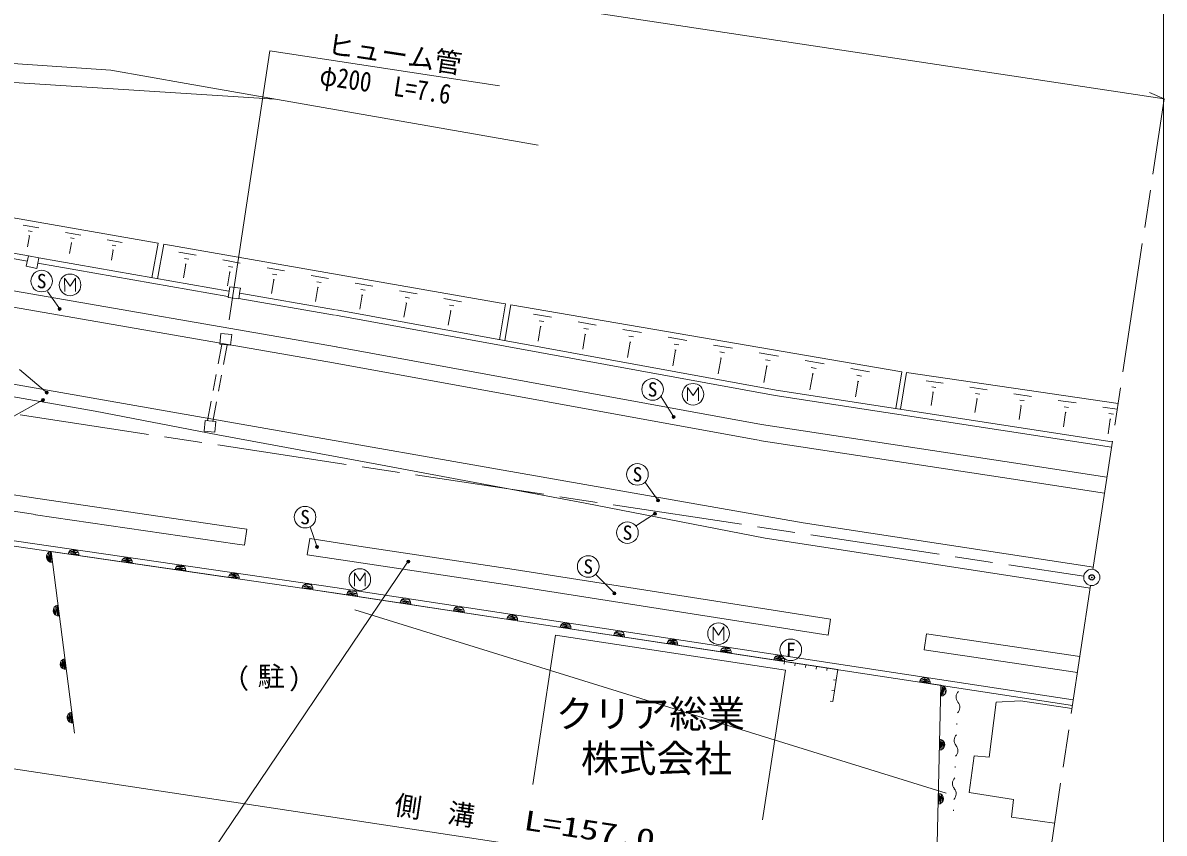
# Model space of a CAD drawing. Units: millimetres, scale not verified. Extents: x 40000 to 680000, y 20000 to 380000.
# Drawn here: x 473475 to 579066, y 236613 to 311597 of the extents above; entities that cross this region are included whole.
import ezdxf
from ezdxf.enums import TextEntityAlignment as Align

# ---------------------------------------------------------------- set-up
doc = ezdxf.new("R2010")
doc.units = ezdxf.units.MM
doc.header["$LTSCALE"] = 1000
doc.header["$PDMODE"] = 32
doc.header["$PDSIZE"] = 500
doc.linetypes.add('CHAIN', pattern=[18.5, 12, -1.5, 3.5, -1.5])
for name, color, linetype, lineweight in [('M-BGD', 7, 'Continuous', 13), ('M-BGD-EXST', 7, 'Continuous', 13), ('M-BMK', 2, 'CHAIN', 13), ('M-BMK-SRVR', 3, 'Continuous', 13), ('M-STR-HTXT', 7, 'Continuous', 13), ('M-STR-STRC', 7, 'Continuous', 13), ('M-STR-STRD', 7, 'Continuous', 13), ('M-TTL-BAND', 7, 'Continuous', 13)]:
    doc.layers.add(name, color=color, linetype=linetype, lineweight=lineweight)
doc.layers.add('M-OTRS', color=6, linetype='Continuous')
doc.styles.add('ＭＳ ゴシック', font='')
doc.styles.get('ＭＳ ゴシック').set_extended_font_data('MS Gothic')

msp = doc.modelspace()

# ---------------------------------------------------------------- linework, layer by layer
at = {"layer": 'M-BGD'}
for p, q in [((442887, 309839), (481612, 307203)), ((424735, 309151), (496785, 304543)), ((481612, 307203), (488573, 305976)), ((488573, 305976), (521150, 300282)), ((460866, 295611), (485991, 291213)), ((455587, 292735), (473891, 289555)), ((455675, 293236), (473989, 290045)), ((473520, 292883), (474960, 292637)), ((474093, 291895), (473906, 290875)), ((473982, 292364), (474342, 292295)), ((474043, 291905), (474133, 291885)), ((477421, 292205), (478831, 291960)), ((477873, 291687), (478223, 291628)), ((481282, 291528), (482662, 291282)), ((477974, 291237), (477807, 290257)), ((477934, 291237), (478024, 291228)), ((481835, 290580), (481668, 289640)), ((481733, 291019), (482073, 290961)), ((481785, 290590), (481875, 290570)), ((485991, 291213), (485422, 288002)), ((486511, 291115), (485922, 287904)), ((486511, 291115), (517738, 285656)), ((454276, 289972), (502486, 281609)), ((473782, 289065), (473989, 290045)), ((473989, 290045), (474969, 289838)), ((474969, 289838), (474763, 288858)), ((474861, 289348), (492455, 286265)), ((474969, 289838), (492523, 286755)), ((487913, 290369), (489524, 290085)), ((488435, 289781), (488835, 289713)), ((491984, 289653), (493594, 289368)), ((454021, 288492), (502231, 280139)), ((474763, 288858), (473782, 289065)), ((488547, 289262), (488331, 287992)), ((488497, 289272), (488597, 289252)), ((492617, 288545), (492402, 287275)), ((492506, 289064), (492906, 288996)), ((492567, 288555), (492677, 288535)), ((496065, 288936), (497675, 288661)), ((496587, 288348), (496987, 288279)), ((496698, 287828), (496472, 286548)), ((496648, 287838), (496748, 287818)), ((500146, 288229), (501766, 287944)), ((500668, 287631), (501068, 287562)), ((504227, 287512), (505857, 287228)), ((492475, 286185), (492612, 287175)), ((493465, 286049), (492475, 286185)), ((492612, 287175), (493602, 287039)), ((493563, 286769), (493465, 286049)), ((493543, 286579), (502395, 285027)), ((493602, 287039), (493563, 286769)), ((500779, 287112), (500553, 285821)), ((500729, 287121), (500829, 287102)), ((504870, 286395), (504644, 285095)), ((504748, 286914), (505158, 286846)), ((504820, 286395), (504920, 286385)), ((508318, 286796), (509958, 286511)), ((508849, 286198), (509259, 286129)), ((493465, 286089), (502307, 284537)), ((508961, 285668), (508735, 284368)), ((508911, 285678), (509011, 285658)), ((512418, 286079), (514059, 285784)), ((512940, 285481), (513350, 285402)), ((518118, 285587), (517559, 282277)), ((518108, 285587), (517738, 285656)), ((518618, 285499), (518069, 282188)), ((518118, 285587), (518108, 285587)), ((518618, 285499), (554785, 279316)), ((502407, 284548), (543086, 277120)), ((502495, 285038), (543175, 277610)), ((513062, 284951), (512836, 283631)), ((513012, 284961), (513112, 284942)), ((520710, 284636), (522370, 284351)), ((521374, 283488), (521138, 282138)), ((521252, 284028), (521662, 283959)), ((521323, 283498), (521423, 283489)), ((524841, 283929), (526531, 283635)), ((525383, 283311), (525803, 283243)), ((528992, 283213), (530702, 282928)), ((491699, 281864), (491796, 282854)), ((491796, 282854), (492796, 282758)), ((492796, 282758), (492689, 281768)), ((525514, 282772), (525279, 281392)), ((525454, 282782), (525564, 282762)), ((529675, 282045), (529430, 280625)), ((529544, 282595), (529974, 282526)), ((529625, 282055), (529725, 282036)), ((533173, 282506), (534903, 282202)), ((491889, 281845), (491552, 280039)), ((492689, 281768), (491699, 281864)), ((492389, 281797), (492047, 279966)), ((502476, 281609), (541815, 274437)), ((533856, 281319), (533611, 279869)), ((533734, 281868), (534164, 281800)), ((533806, 281329), (533916, 281309)), ((537373, 281780), (539124, 281486)), ((537945, 281142), (538375, 281074)), ((541594, 281064), (543375, 280760)), ((502211, 280139), (541540, 272966)), ((538067, 280583), (537812, 279102)), ((538017, 280593), (538127, 280573)), ((542308, 279846), (542043, 278326)), ((542176, 280416), (542616, 280337)), ((542248, 279856), (542358, 279837)), ((545845, 280338), (547615, 280033)), ((491368, 279056), (491093, 277582)), ((491863, 278983), (491588, 277509)), ((546549, 279120), (546293, 277640)), ((546417, 279690), (546857, 279611)), ((546499, 279130), (546609, 279110)), ((550076, 279611), (551816, 279317)), ((550638, 278983), (551068, 278905)), ((554785, 279316), (554246, 275906)), ((555235, 279248), (554686, 275837)), ((574808, 276381), (555235, 279248)), ((550769, 278424), (550524, 276984)), ((550709, 278434), (550819, 278414)), ((557037, 278474), (558607, 278239)), ((557559, 277916), (557949, 277857)), ((561088, 277877), (562688, 277642)), ((543086, 277120), (574191, 272331)), ((543175, 277610), (574269, 272821)), ((557680, 277416), (557504, 276186)), ((557630, 277416), (557730, 277407)), ((561751, 276800), (561555, 275529)), ((561619, 277309), (562019, 277250)), ((561701, 276799), (561801, 276790)), ((565168, 277270), (566788, 277026)), ((565700, 276692), (566110, 276634)), ((569269, 276664), (570919, 276419)), ((490909, 276599), (490572, 274793)), ((491404, 276526), (491062, 274695)), ((565831, 276173), (565646, 274883)), ((565781, 276183), (565881, 276163)), ((569810, 276076), (570230, 276017)), ((573399, 276047), (574719, 275851)), ((490245, 273813), (490342, 274813)), ((490342, 274813), (491332, 274716)), ((491332, 274716), (491235, 273716)), ((569942, 275546), (569746, 274216)), ((569892, 275556), (570002, 275546)), ((574082, 274920), (573877, 273559)), ((573951, 275459), (574371, 275390)), ((574032, 274929), (574132, 274910)), ((491235, 273716), (490245, 273813)), ((541825, 274437), (564328, 271010)), ((541600, 272957), (564103, 269530)), ((564328, 271010), (573770, 269570)), ((564103, 269530), (573544, 268080)), ((465609, 268976), (474860, 267576)), ((465384, 267495), (474635, 266095)), ((474860, 267576), (493523, 264846)), ((474635, 266085), (493307, 263356)), ((493523, 264846), (494193, 264738)), ((494193, 264738), (493968, 263258)), ((470625, 263464), (502259, 258866)), ((470693, 263954), (502327, 259356)), ((493297, 263356), (493968, 263258)), ((500014, 263867), (499788, 262377)), ((500014, 263867), (504574, 263172)), ((504574, 263172), (518926, 261008)), ((475902, 261731), (475708, 262412)), ((475708, 262412), (475736, 262018)), ((475736, 262018), (476044, 262402)), ((476043, 261686), (475852, 262578)), ((475852, 262578), (475902, 261731)), ((476182, 261673), (475998, 262645)), ((475998, 262645), (476043, 261686)), ((476083, 262670), (478255, 245861)), ((493493, 260140), (476083, 262670)), ((477672, 262467), (478657, 262382)), ((478657, 262382), (477722, 262597)), ((477722, 262597), (478632, 262540)), ((477803, 262721), (478511, 262724)), ((478632, 262540), (477803, 262721)), ((478511, 262724), (478124, 262803)), ((478124, 262803), (478411, 262404)), ((483601, 261668), (482666, 261882)), ((482666, 261882), (483576, 261826)), ((482747, 262007), (483456, 262009)), ((483576, 261826), (482747, 262007)), ((483456, 262009), (483068, 262088)), ((483068, 262088), (483355, 261689)), ((499788, 262377), (504359, 261692)), ((482616, 261753), (483601, 261668)), ((487560, 261038), (488550, 260924)), ((488550, 260924), (487603, 261146)), ((487603, 261146), (488525, 261082)), ((488525, 261082), (487701, 261294)), ((487701, 261294), (488411, 261286)), ((488411, 261286), (487963, 261427)), ((487963, 261427), (488210, 260960)), ((504359, 261692), (518701, 259528)), ((518926, 261008), (548200, 256413)), ((492506, 260313), (493491, 260229)), ((493491, 260229), (492556, 260443)), ((492556, 260443), (493466, 260387)), ((492637, 260567), (493345, 260570)), ((493466, 260387), (492637, 260567)), ((493345, 260570), (492958, 260649)), ((492958, 260649), (493245, 260250)), ((499322, 259293), (548885, 251749)), ((499326, 259325), (500313, 259223)), ((500313, 259223), (499376, 259464)), ((499376, 259464), (500292, 259361)), ((499468, 259589), (500121, 259618)), ((500292, 259361), (499468, 259589)), ((502259, 258866), (570578, 248438)), ((502327, 259356), (570657, 248938)), ((503439, 258718), (504426, 258617)), ((504426, 258617), (503489, 258857)), ((503489, 258857), (504405, 258755)), ((503581, 258983), (504234, 259012)), ((504405, 258755), (503581, 258983)), ((518691, 259528), (547968, 254932)), ((476817, 256715), (476660, 257699)), ((476660, 257699), (476701, 256727)), ((508380, 257959), (509366, 257857)), ((509366, 257857), (508429, 258098)), ((508429, 258098), (509345, 257996)), ((508521, 258223), (509174, 258253)), ((509345, 257996), (508521, 258223)), ((476349, 257468), (476334, 256998)), ((476334, 256998), (476716, 257362)), ((476533, 256782), (476349, 257468)), ((476701, 256727), (476515, 257632)), ((476515, 257632), (476533, 256782)), ((504183, 257273), (558908, 240323)), ((513320, 257206), (514307, 257104)), ((514307, 257104), (513370, 257345)), ((513370, 257345), (514286, 257242)), ((513462, 257470), (514115, 257499)), ((514286, 257242), (513462, 257470)), ((519220, 256522), (518393, 256709)), ((518393, 256709), (519101, 256706)), ((519101, 256706), (518714, 256789)), ((518714, 256789), (518998, 256387)), ((518259, 256456), (519244, 256364)), ((519244, 256364), (518310, 256585)), ((518310, 256585), (519220, 256522)), ((523198, 255707), (524188, 255585)), ((524188, 255585), (523243, 255815)), ((523243, 255815), (524164, 255743)), ((524164, 255743), (523341, 255961)), ((523341, 255961), (524051, 255949)), ((524051, 255949), (523605, 256093)), ((523605, 256093), (523848, 255624)), ((547968, 254932), (548200, 256413)), ((522765, 254927), (520655, 241104)), ((522765, 254927), (544019, 251682)), ((528141, 254945), (529127, 254843)), ((529127, 254843), (528190, 255084)), ((528190, 255084), (529106, 254981)), ((528282, 255209), (528935, 255238)), ((529106, 254981), (528282, 255209)), ((533921, 254444), (533534, 254526)), ((533534, 254526), (533818, 254125)), ((556864, 253572), (557083, 255054)), ((557083, 255054), (571263, 252958)), ((533079, 254194), (534064, 254102)), ((534064, 254102), (533130, 254323)), ((533130, 254323), (534040, 254260)), ((534040, 254260), (533212, 254447)), ((533212, 254447), (533921, 254444)), ((538018, 253443), (539007, 253321)), ((539007, 253321), (538062, 253550)), ((538062, 253550), (538983, 253479)), ((538983, 253479), (538161, 253697)), ((538161, 253697), (538871, 253684)), ((538871, 253684), (538424, 253828)), ((538424, 253828), (538668, 253360)), ((556864, 253572), (571038, 251478)), ((477181, 251819), (476988, 252501)), ((476988, 252501), (477016, 252106)), ((477016, 252106), (477323, 252490)), ((477323, 251774), (477132, 252666)), ((477132, 252666), (477181, 251819)), ((477461, 251761), (477277, 252733)), ((477277, 252733), (477323, 251774)), ((542958, 252682), (543943, 252590)), ((543943, 252590), (543009, 252811)), ((543009, 252811), (543919, 252748)), ((543919, 252748), (543092, 252935)), ((543092, 252935), (543800, 252932)), ((543800, 252932), (543413, 253014)), ((543413, 253014), (543697, 252613)), ((543944, 252501), (543907, 252254)), ((544019, 251682), (541909, 237860)), ((544933, 252350), (544895, 252103)), ((545922, 252200), (545884, 251953)), ((546910, 252049), (546873, 251802)), ((547899, 251899), (547861, 251652)), ((548420, 248785), (548885, 251749)), ((548728, 250761), (548481, 250800)), ((556425, 250598), (558402, 250296)), ((556438, 250649), (557419, 250495)), ((557419, 250495), (556498, 250730)), ((556498, 250730), (557408, 250615)), ((557408, 250615), (556577, 250890)), ((556577, 250890), (557307, 250764)), ((557307, 250764), (556856, 250932)), ((556856, 250932), (556988, 250603)), ((558402, 250296), (558014, 233970)), ((558429, 250297), (558454, 249305)), ((558454, 249305), (558574, 250265)), ((558574, 250265), (558589, 249344)), ((548574, 249773), (548327, 249812)), ((558589, 249344), (558710, 250190)), ((558710, 250190), (558822, 249546)), ((548420, 248785), (548173, 248824)), ((563510, 248735), (562866, 243635)), ((565788, 248872), (563510, 248735)), ((570529, 248138), (565788, 248872)), ((477825, 246865), (477632, 247547)), ((477632, 247547), (477660, 247152)), ((477660, 247152), (477967, 247536)), ((477967, 246821), (477776, 247712)), ((477776, 247712), (477825, 246865)), ((478105, 246807), (477921, 247779)), ((477921, 247779), (477967, 246821)), ((559897, 246774), (559897, 246674)), ((558314, 245302), (558349, 244314)), ((558349, 244314), (558449, 245268)), ((558449, 245268), (558503, 244358)), ((558503, 244358), (558582, 245203)), ((558582, 245203), (558670, 244500)), ((558702, 244894), (558340, 244561)), ((558670, 244500), (558702, 244894)), ((561486, 243780), (561037, 240380)), ((562866, 243635), (561486, 243780)), ((559730, 242785), (559730, 242685)), ((558200, 240308), (558205, 239311)), ((558634, 239955), (558201, 239653)), ((558205, 239311), (558312, 240278)), ((558312, 240278), (558359, 239356)), ((558359, 239356), (558470, 240199)), ((558470, 240199), (558548, 239493)), ((558548, 239493), (558634, 239955)), ((561037, 240380), (565128, 239743)), ((565128, 239743), (564953, 238103)), ((559563, 238786), (559563, 238686)), ((564953, 238103), (568934, 237526))]:
    msp.add_line(p, q, dxfattribs=at)
msp.add_circle((544523, 253580), 1000, dxfattribs=at)
for centre, radius, start, end in [((476148, 262175), 500, 97.36878, 277.36877), ((478164, 262364), 500, 351.73435, 171.73435), ((483108, 261649), 500, 351.73435, 171.73435), ((488052, 260935), 500, 351.73435, 171.73435), ((492998, 260210), 500, 351.73435, 171.73435), ((499816, 259228), 500, 351.33098, 171.33098), ((503930, 258621), 500, 351.33098, 171.33098), ((476783, 257217), 500, 97.36878, 277.36877), ((508870, 257862), 500, 351.33098, 171.33098), ((513811, 257109), 500, 351.33098, 171.33098), ((518751, 256349), 500, 351.33098, 171.33098), ((523690, 255600), 500, 351.33098, 171.33098), ((528631, 254848), 500, 351.31247, 171.31247), ((533571, 254087), 500, 351.31247, 171.31247), ((538510, 253336), 500, 351.31247, 171.31247), ((477428, 252263), 500, 97.36878, 277.36877), ((543450, 252575), 500, 351.31247, 171.31247), ((556919, 250522), 500, 351.26765, 171.26765), ((558396, 249798), 500, 268.64194, 88.64193), ((560529, 249205), 720, 133.96285, 221.16848), ((559443, 248252), 720, 313.96285, 41.16848), ((478072, 247309), 500, 97.36878, 277.36877), ((558271, 244801), 500, 268.64194, 88.64193), ((560362, 245206), 720, 133.96285, 221.16848), ((559265, 244253), 720, 313.96285, 41.16848), ((560195, 241207), 720, 133.96285, 221.16848), ((558156, 239807), 500, 268.64194, 88.64193), ((559098, 240254), 720, 313.96285, 41.16848)]:
    msp.add_arc(centre, radius, start, end, dxfattribs=at)
at = {"layer": 'M-BGD-EXST'}
for p, q in [((477349, 286727), (477345, 287977)), ((477345, 287977), (477847, 287228)), ((477847, 287228), (478344, 287980)), ((478344, 287980), (478348, 286730)), ((534981, 276604), (534977, 277854)), ((534977, 277854), (535479, 277106)), ((535479, 277106), (535976, 277857)), ((535976, 277857), (535980, 276607)), ((504156, 259462), (504152, 260711)), ((504152, 260711), (504654, 259963)), ((504654, 259963), (505152, 260715)), ((505152, 260715), (505156, 259465)), ((537341, 254440), (537337, 255689)), ((537337, 255689), (537839, 254941)), ((537839, 254941), (538336, 255692)), ((538336, 255692), (538340, 254443))]:
    msp.add_line(p, q, dxfattribs=at)
for centre in [(477846, 287348), (535479, 277226), (504654, 260083), (537838, 255071)]:
    msp.add_circle(centre, 1000, dxfattribs=at)
at = {"layer": 'M-BMK'}
for p, q in [((572478, 261021), (579066, 304565)), ((473226, 275308), (571630, 260397)), ((572252, 259539), (567524, 228225))]:
    msp.add_line(p, q, dxfattribs=at)
at = {"layer": 'M-BMK-SRVR'}
msp.add_circle((572370, 260279), 750, dxfattribs=at)
at = {"layer": 'M-OTRS'}
msp.add_point((572370, 260279), dxfattribs=at)
at = {"layer": 'M-STR-HTXT'}
for p, q in [((411904, 329843), (579066, 304565)), ((496321, 308990), (492562, 284126)), ((496321, 308990), (517564, 305779)), ((577695, 305161), (579066, 304565)), ((507464, 237305), (412953, 251594)), ((567524, 228225), (507464, 237305))]:
    msp.add_line(p, q, dxfattribs=at)
at = {"layer": 'M-STR-STRC'}
for p, q in [((476793, 285246), (475769, 286742)), ((476834, 285086), (476904, 285166)), ((475569, 277474), (473163, 279516)), ((475321, 276674), (475391, 276744)), ((475649, 277345), (475719, 277415)), ((533595, 275260), (532540, 276976)), ((475221, 276634), (472357, 275055)), ((533636, 275100), (533716, 275171)), ((532161, 267518), (531066, 269044)), ((532211, 267359), (532281, 267429)), ((531925, 266128), (531995, 266198)), ((531835, 266088), (530249, 265093)), ((500645, 263249), (500060, 264947)), ((500656, 263070), (500726, 263140)), ((508991, 261603), (491146, 235136)), ((509097, 261717), (509167, 261787)), ((528110, 258909), (526485, 260553)), ((528180, 258769), (528250, 258839))]:
    msp.add_line(p, q, dxfattribs=at)
for centre, radius in [((475216, 287700), 1000), ((476874, 285126), 140), ((476874, 285126), 110), ((476874, 285126), 80), ((476874, 285126), 50), ((476874, 285126), 20), ((531738, 277674), 1000), ((475351, 276704), 140), ((475351, 276704), 110), ((475351, 276704), 80), ((475351, 276704), 50), ((475351, 276704), 20), ((475689, 277385), 140), ((475689, 277385), 110), ((475689, 277385), 80), ((475689, 277385), 50), ((475689, 277385), 20), ((533676, 275131), 140), ((533676, 275131), 110), ((533676, 275131), 80), ((533676, 275131), 50), ((533676, 275131), 20), ((530334, 269812), 1000), ((532251, 267399), 140), ((532251, 267399), 110), ((532251, 267399), 80), ((532251, 267399), 50), ((532251, 267399), 20), ((499587, 265855), 1000), ((531955, 266168), 140), ((531955, 266168), 110), ((531955, 266168), 80), ((531955, 266168), 50), ((531955, 266168), 20), ((529412, 264421), 1000), ((500696, 263100), 140), ((500696, 263100), 110), ((500696, 263100), 80), ((500696, 263100), 50), ((500696, 263100), 20), ((509137, 261747), 140), ((525783, 261290), 1000), ((509137, 261747), 110), ((509137, 261747), 80), ((509137, 261747), 50), ((509137, 261747), 20), ((528210, 258799), 140), ((528210, 258799), 110), ((528210, 258799), 80), ((528210, 258799), 50), ((528210, 258799), 20)]:
    msp.add_circle(centre, radius, dxfattribs=at)
at = {"layer": 'M-STR-STRD'}
for p, q in [((457508, 279626), (480183, 275670)), ((470857, 278479), (545653, 265332)), ((480183, 275670), (491526, 273477)), ((491526, 273477), (506569, 270696)), ((506569, 270696), (525494, 267157)), ((525494, 267157), (542149, 263912)), ((545653, 265332), (572517, 261229)), ((565622, 260288), (542149, 263912)), ((565622, 260288), (572223, 259289))]:
    msp.add_line(p, q, dxfattribs=at)
at = {"layer": 'M-TTL-BAND'}
msp.add_line((579000, 20000), (579000, 370000), dxfattribs=at)

# ---------------------------------------------------------------- texts
at = {"layer": 'M-BGD', "style": 'ＭＳ ゴシック'}
msp.add_text('F', height=1320, rotation=359, dxfattribs=at).set_placement((544523, 253580), align=Align.MIDDLE_CENTER)
for s, p in [('（', (491902, 249462)), ('駐', (495213, 249644)), ('）', (498113, 249413))]:
    msp.add_text(s, height=1833, rotation=0.183, dxfattribs=at).set_placement(p, align=Align.BOTTOM_LEFT)
for s, p in [('クリア総業', (522781, 245605)), ('株式会社', (525098, 241479))]:
    msp.add_text(s, height=2566, dxfattribs=at).set_placement(p, align=Align.BOTTOM_LEFT)
at = {"layer": 'M-STR-HTXT', "style": 'ＭＳ ゴシック'}
for s, p in [('ヒューム管', (501482, 308206)), ('側\u3000溝', (507661, 237826))]:
    msp.add_text(s, height=1833, rotation=351.402, dxfattribs=at).set_placement(p, align=Align.BOTTOM_LEFT)
for s, width, p in [('φ200\u3000L=7.6', 0.85, (500766, 305347)), ('L=157.0', 1.4, (519646, 236396))]:
    msp.add_text(s, height=1833, rotation=351.402, dxfattribs=dict(at, width=width)).set_placement(p, align=Align.BOTTOM_LEFT)
at = {"layer": 'M-STR-STRC', "style": 'ＭＳ ゴシック'}
for p in [(475216, 287700), (531738, 277674), (530334, 269812), (499587, 265855), (529412, 264421), (525783, 261290)]:
    msp.add_text('S', height=1320, rotation=359, dxfattribs=at).set_placement(p, align=Align.MIDDLE_CENTER)

doc.saveas('drawing.dxf')
